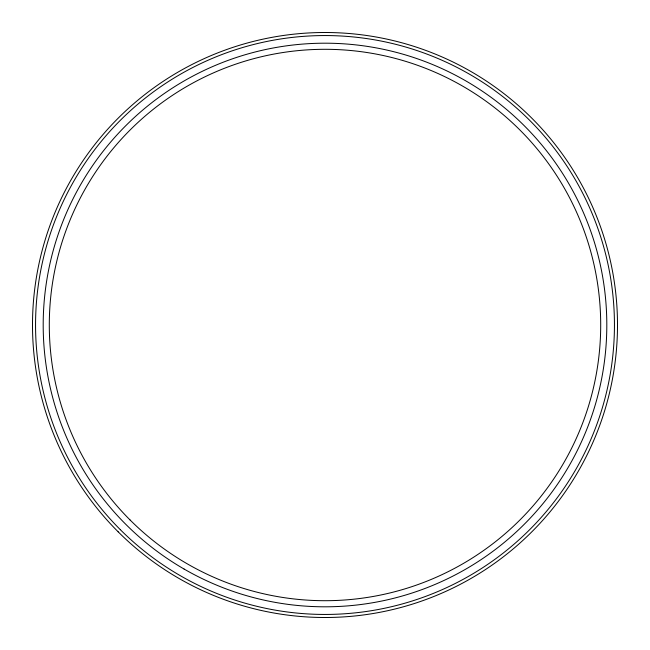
<?xml version="1.0" encoding="UTF-8"?>
<svg xmlns="http://www.w3.org/2000/svg" width="650" height="650" viewBox="0 0 650 650"><rect width="100%" height="100%" fill="white"/><g stroke="black" fill="none" stroke-linecap="round" stroke-linejoin="round"><path stroke-width="0.97" d="M130.049 519.951A275.697 275.697 0 0 0 591.305 396.354A275.697 275.697 0 0 0 253.646 58.695A275.697 275.697 0 0 0 130.049 519.951M184.096 569.051A281.808 281.808 0 0 0 606.808 325A281.808 281.808 0 0 0 184.096 80.949A281.808 281.808 0 0 0 184.096 569.051M120.331 529.669A289.445 289.445 0 0 0 604.581 399.912A289.445 289.445 0 0 0 250.088 45.419A289.445 289.445 0 0 0 120.331 529.669M118.17 531.83A292.5 292.5 0 0 0 607.531 400.701A292.5 292.5 0 0 0 249.299 42.469A292.5 292.5 0 0 0 118.17 531.83"/></g></svg>
